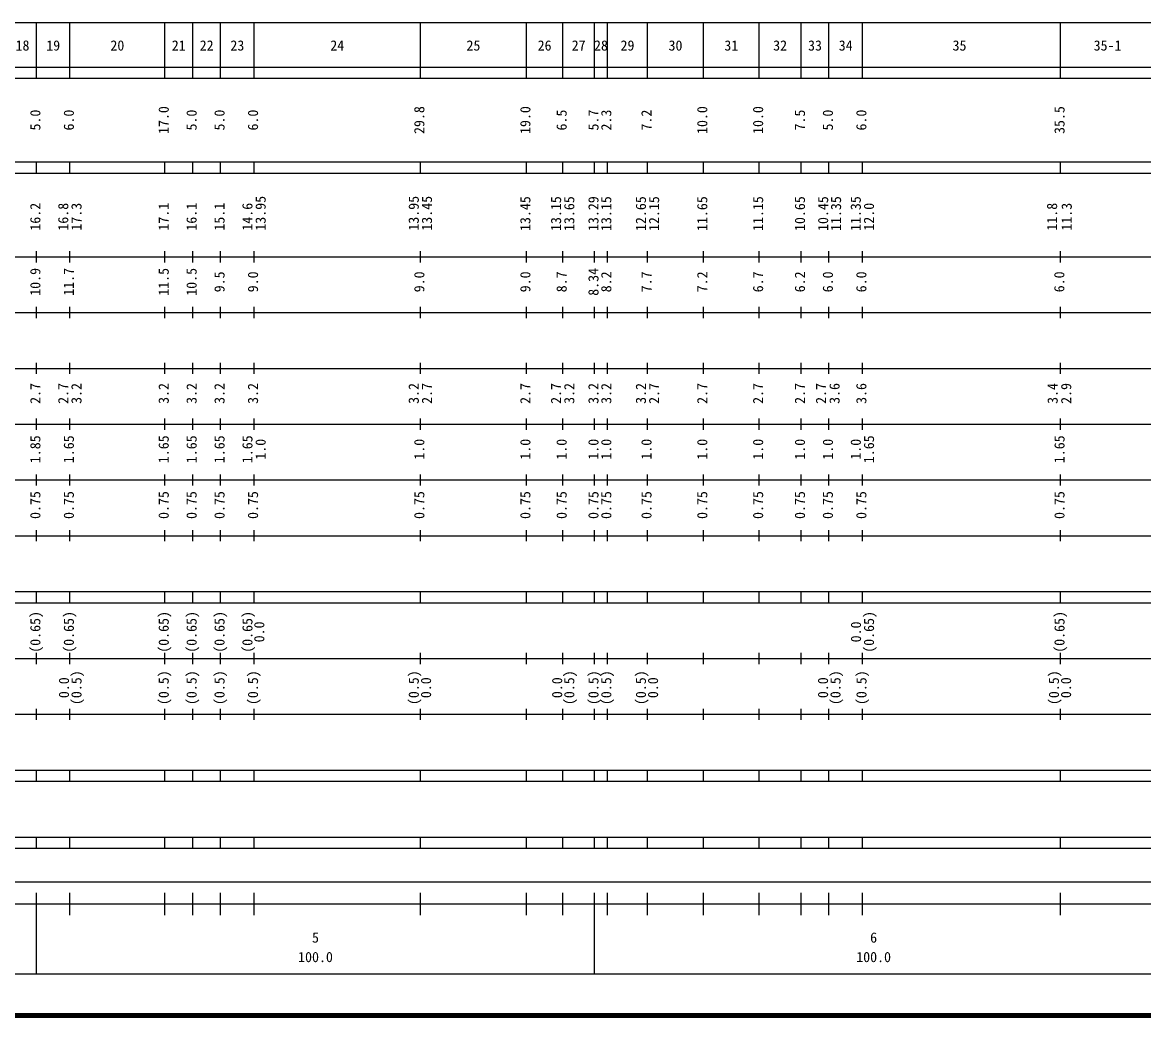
# Model space of a CAD drawing. Units: millimetres on the paper, enlarged 1000 times. Extents: x 40000 to 680000, y 20000 to 380000.
# Drawn here: x 265488 to 466370, y 20000 to 198000 of the extents above; entities that cross this region are included whole.
import ezdxf
from ezdxf.enums import TextEntityAlignment as Align

# ---------------------------------------------------------------- set-up
doc = ezdxf.new("R2010")
doc.units = ezdxf.units.MM
doc.header["$LTSCALE"] = 1000
doc.layers.add('M-TTL', color=2, linetype='Continuous', lineweight=140)
doc.layers.add('M-TTL-BAND', color=7, linetype='Continuous', lineweight=25)
doc.styles.add('ＭＳ ゴシック', font='')
doc.styles.get('ＭＳ ゴシック').set_extended_font_data('MS Gothic')

msp = doc.modelspace()

# ---------------------------------------------------------------- linework, layer by layer
at = {"layer": 'M-TTL'}
msp.add_line((40000, 20000), (680000, 20000), dxfattribs=at)
at = {"layer": 'M-TTL-BAND'}
for p, q in [((68000, 198000), (579000, 198000)), ((268000, 188000), (268000, 198000)), ((274000, 188000), (274000, 198000)), ((291000, 188000), (291000, 198000)), ((296000, 188000), (296000, 198000)), ((301000, 188000), (301000, 198000)), ((307000, 188000), (307000, 198000)), ((336800, 188000), (336800, 198000)), ((355800, 188000), (355800, 198000)), ((362300, 188000), (362300, 198000)), ((368000, 188000), (368000, 198000)), ((370300, 188000), (370300, 198000)), ((377500, 188000), (377500, 198000)), ((387500, 188000), (387500, 198000)), ((397500, 188000), (397500, 198000)), ((405000, 188000), (405000, 198000)), ((410000, 188000), (410000, 198000)), ((416000, 188000), (416000, 198000)), ((451500, 188000), (451500, 198000)), ((40000, 190000), (579000, 190000)), ((40000, 188000), (579000, 188000)), ((40000, 173000), (579000, 173000)), ((268000, 171000), (268000, 173000)), ((274000, 171000), (274000, 173000)), ((291000, 171000), (291000, 173000)), ((296000, 171000), (296000, 173000)), ((301000, 171000), (301000, 173000)), ((307000, 171000), (307000, 173000)), ((336800, 171000), (336800, 173000)), ((355800, 171000), (355800, 173000)), ((362300, 171000), (362300, 173000)), ((368000, 171000), (368000, 173000)), ((370300, 171000), (370300, 173000)), ((377500, 171000), (377500, 173000)), ((387500, 171000), (387500, 173000)), ((397500, 171000), (397500, 173000)), ((405000, 171000), (405000, 173000)), ((410000, 171000), (410000, 173000)), ((416000, 171000), (416000, 173000)), ((451500, 171000), (451500, 173000)), ((40000, 171000), (579000, 171000)), ((268000, 155000), (268000, 157000)), ((274000, 155000), (274000, 157000)), ((291000, 155000), (291000, 157000)), ((296000, 155000), (296000, 157000)), ((301000, 155000), (301000, 157000)), ((307000, 155000), (307000, 157000)), ((336800, 155000), (336800, 157000)), ((355800, 155000), (355800, 157000)), ((362300, 155000), (362300, 157000)), ((368000, 155000), (368000, 157000)), ((370300, 155000), (370300, 157000)), ((377500, 155000), (377500, 157000)), ((387500, 155000), (387500, 157000)), ((397500, 155000), (397500, 157000)), ((405000, 155000), (405000, 157000)), ((410000, 155000), (410000, 157000)), ((416000, 155000), (416000, 157000)), ((451500, 155000), (451500, 157000)), ((40000, 156000), (579000, 156000)), ((268000, 145000), (268000, 147000)), ((274000, 145000), (274000, 147000)), ((291000, 145000), (291000, 147000)), ((296000, 145000), (296000, 147000)), ((301000, 145000), (301000, 147000)), ((307000, 145000), (307000, 147000)), ((336800, 145000), (336800, 147000)), ((355800, 145000), (355800, 147000)), ((362300, 145000), (362300, 147000)), ((368000, 145000), (368000, 147000)), ((370300, 145000), (370300, 147000)), ((377500, 145000), (377500, 147000)), ((387500, 145000), (387500, 147000)), ((397500, 145000), (397500, 147000)), ((405000, 145000), (405000, 147000)), ((410000, 145000), (410000, 147000)), ((416000, 145000), (416000, 147000)), ((451500, 145000), (451500, 147000)), ((46000, 146000), (579000, 146000)), ((268000, 135000), (268000, 137000)), ((274000, 135000), (274000, 137000)), ((291000, 135000), (291000, 137000)), ((296000, 135000), (296000, 137000)), ((301000, 135000), (301000, 137000)), ((307000, 135000), (307000, 137000)), ((336800, 135000), (336800, 137000)), ((355800, 135000), (355800, 137000)), ((362300, 135000), (362300, 137000)), ((368000, 135000), (368000, 137000)), ((370300, 135000), (370300, 137000)), ((377500, 135000), (377500, 137000)), ((387500, 135000), (387500, 137000)), ((397500, 135000), (397500, 137000)), ((405000, 135000), (405000, 137000)), ((410000, 135000), (410000, 137000)), ((416000, 135000), (416000, 137000)), ((451500, 135000), (451500, 137000)), ((52000, 136000), (579000, 136000)), ((268000, 125000), (268000, 127000)), ((274000, 125000), (274000, 127000)), ((291000, 125000), (291000, 127000)), ((296000, 125000), (296000, 127000)), ((301000, 125000), (301000, 127000)), ((307000, 125000), (307000, 127000)), ((336800, 125000), (336800, 127000)), ((355800, 125000), (355800, 127000)), ((362300, 125000), (362300, 127000)), ((368000, 125000), (368000, 127000)), ((370300, 125000), (370300, 127000)), ((377500, 125000), (377500, 127000)), ((387500, 125000), (387500, 127000)), ((397500, 125000), (397500, 127000)), ((405000, 125000), (405000, 127000)), ((410000, 125000), (410000, 127000)), ((416000, 125000), (416000, 127000)), ((451500, 125000), (451500, 127000)), ((46000, 126000), (579000, 126000)), ((268000, 115000), (268000, 117000)), ((274000, 115000), (274000, 117000)), ((291000, 115000), (291000, 117000)), ((296000, 115000), (296000, 117000)), ((301000, 115000), (301000, 117000)), ((307000, 115000), (307000, 117000)), ((336800, 115000), (336800, 117000)), ((355800, 115000), (355800, 117000)), ((362300, 115000), (362300, 117000)), ((368000, 115000), (368000, 117000)), ((370300, 115000), (370300, 117000)), ((377500, 115000), (377500, 117000)), ((387500, 115000), (387500, 117000)), ((397500, 115000), (397500, 117000)), ((405000, 115000), (405000, 117000)), ((410000, 115000), (410000, 117000)), ((416000, 115000), (416000, 117000)), ((451500, 115000), (451500, 117000)), ((52000, 116000), (579000, 116000)), ((268000, 105000), (268000, 107000)), ((274000, 105000), (274000, 107000)), ((291000, 105000), (291000, 107000)), ((296000, 105000), (296000, 107000)), ((301000, 105000), (301000, 107000)), ((307000, 105000), (307000, 107000)), ((336800, 105000), (336800, 107000)), ((355800, 105000), (355800, 107000)), ((362300, 105000), (362300, 107000)), ((368000, 105000), (368000, 107000)), ((370300, 105000), (370300, 107000)), ((377500, 105000), (377500, 107000)), ((387500, 105000), (387500, 107000)), ((397500, 105000), (397500, 107000)), ((405000, 105000), (405000, 107000)), ((410000, 105000), (410000, 107000)), ((416000, 105000), (416000, 107000)), ((451500, 105000), (451500, 107000)), ((46000, 106000), (579000, 106000)), ((40000, 96000), (579000, 96000)), ((268000, 94000), (268000, 96000)), ((274000, 94000), (274000, 96000)), ((291000, 94000), (291000, 96000)), ((296000, 94000), (296000, 96000)), ((301000, 94000), (301000, 96000)), ((307000, 94000), (307000, 96000)), ((336800, 94000), (336800, 96000)), ((355800, 94000), (355800, 96000)), ((362300, 94000), (362300, 96000)), ((368000, 94000), (368000, 96000)), ((370300, 94000), (370300, 96000)), ((377500, 94000), (377500, 96000)), ((387500, 94000), (387500, 96000)), ((397500, 94000), (397500, 96000)), ((405000, 94000), (405000, 96000)), ((410000, 94000), (410000, 96000)), ((416000, 94000), (416000, 96000)), ((451500, 94000), (451500, 96000)), ((40000, 94000), (579000, 94000)), ((268000, 83000), (268000, 85000)), ((274000, 83000), (274000, 85000)), ((291000, 83000), (291000, 85000)), ((296000, 83000), (296000, 85000)), ((301000, 83000), (301000, 85000)), ((307000, 83000), (307000, 85000)), ((336800, 83000), (336800, 85000)), ((355800, 83000), (355800, 85000)), ((362300, 83000), (362300, 85000)), ((368000, 83000), (368000, 85000)), ((370300, 83000), (370300, 85000)), ((377500, 83000), (377500, 85000)), ((387500, 83000), (387500, 85000)), ((397500, 83000), (397500, 85000)), ((405000, 83000), (405000, 85000)), ((410000, 83000), (410000, 85000)), ((416000, 83000), (416000, 85000)), ((451500, 83000), (451500, 85000)), ((49000, 84000), (579000, 84000)), ((268000, 73000), (268000, 75000)), ((274000, 73000), (274000, 75000)), ((291000, 73000), (291000, 75000)), ((296000, 73000), (296000, 75000)), ((301000, 73000), (301000, 75000)), ((307000, 73000), (307000, 75000)), ((336800, 73000), (336800, 75000)), ((355800, 73000), (355800, 75000)), ((362300, 73000), (362300, 75000)), ((368000, 73000), (368000, 75000)), ((370300, 73000), (370300, 75000)), ((377500, 73000), (377500, 75000)), ((387500, 73000), (387500, 75000)), ((397500, 73000), (397500, 75000)), ((405000, 73000), (405000, 75000)), ((410000, 73000), (410000, 75000)), ((416000, 73000), (416000, 75000)), ((451500, 73000), (451500, 75000)), ((40000, 74000), (579000, 74000)), ((40000, 64000), (579000, 64000)), ((268000, 62000), (268000, 64000)), ((274000, 62000), (274000, 64000)), ((291000, 62000), (291000, 64000)), ((296000, 62000), (296000, 64000)), ((301000, 62000), (301000, 64000)), ((307000, 62000), (307000, 64000)), ((336800, 62000), (336800, 64000)), ((355800, 62000), (355800, 64000)), ((362300, 62000), (362300, 64000)), ((368000, 62000), (368000, 64000)), ((370300, 62000), (370300, 64000)), ((377500, 62000), (377500, 64000)), ((387500, 62000), (387500, 64000)), ((397500, 62000), (397500, 64000)), ((405000, 62000), (405000, 64000)), ((410000, 62000), (410000, 64000)), ((416000, 62000), (416000, 64000)), ((451500, 62000), (451500, 64000)), ((40000, 62000), (579000, 62000)), ((40000, 52000), (579000, 52000)), ((268000, 50000), (268000, 52000)), ((274000, 50000), (274000, 52000)), ((291000, 50000), (291000, 52000)), ((296000, 50000), (296000, 52000)), ((301000, 50000), (301000, 52000)), ((307000, 50000), (307000, 52000)), ((336800, 50000), (336800, 52000)), ((355800, 50000), (355800, 52000)), ((362300, 50000), (362300, 52000)), ((368000, 50000), (368000, 52000)), ((370300, 50000), (370300, 52000)), ((377500, 50000), (377500, 52000)), ((387500, 50000), (387500, 52000)), ((397500, 50000), (397500, 52000)), ((405000, 50000), (405000, 52000)), ((410000, 50000), (410000, 52000)), ((416000, 50000), (416000, 52000)), ((451500, 50000), (451500, 52000)), ((40000, 50000), (579000, 50000)), ((71000, 44000), (565000, 44000)), ((268000, 27500), (268000, 42000)), ((274000, 38000), (274000, 42000)), ((291000, 38000), (291000, 42000)), ((296000, 38000), (296000, 42000)), ((301000, 38000), (301000, 42000)), ((307000, 38000), (307000, 42000)), ((336800, 38000), (336800, 42000)), ((355800, 38000), (355800, 42000)), ((362300, 38000), (362300, 42000)), ((368000, 27500), (368000, 42000)), ((370300, 38000), (370300, 42000)), ((377500, 38000), (377500, 42000)), ((387500, 38000), (387500, 42000)), ((397500, 38000), (397500, 42000)), ((405000, 38000), (405000, 42000)), ((410000, 38000), (410000, 42000)), ((416000, 38000), (416000, 42000)), ((451500, 38000), (451500, 42000)), ((40000, 40000), (579000, 40000)), ((68000, 27500), (579000, 27500))]:
    msp.add_line(p, q, dxfattribs=at)

# ---------------------------------------------------------------- texts
at = {"layer": 'M-TTL-BAND', "style": 'ＭＳ ゴシック'}
for s, p in [('18', (265500, 192405)), ('19', (271000, 192405)), ('20', (282500, 192405)), ('21', (293500, 192405)), ('22', (298500, 192405)), ('23', (304000, 192405)), ('24', (321900, 192405)), ('25', (346300, 192405)), ('26', (359050, 192405)), ('27', (365150, 192405)), ('28', (369150, 192405)), ('29', (373900, 192405)), ('30', (382500, 192405)), ('31', (392500, 192405)), ('32', (401250, 192405)), ('33', (407500, 192405)), ('34', (413000, 192405)), ('35', (433392, 192405)), ('35-1', (459917, 192405)), ('5', (318000, 32523)), ('6', (418000, 32523)), ('100.0', (318000, 29033)), ('100.0', (418000, 29033))]:
    msp.add_text(s, height=1833, dxfattribs=at).set_placement(p, align=Align.BOTTOM_CENTER)
for s, p in [('17.0', (292255, 180500)), ('29.8', (338055, 180500)), ('19.0', (357055, 180500)), ('10.0', (388755, 180500)), ('10.0', (398755, 180500)), ('35.5', (452764, 180500)), ('5.0', (269255, 180500)), ('6.0', (275255, 180500)), ('5.0', (297255, 180500)), ('5.0', (302255, 180500)), ('6.0', (308255, 180500)), ('6.5', (363555, 180500)), ('5.7', (369255, 180500)), ('2.3', (371555, 180500)), ('7.2', (378755, 180500)), ('7.5', (406255, 180500)), ('5.0', (411255, 180500)), ('6.0', (417255, 180500)), ('13.95', (309625, 163791)), ('13.95', (337055, 163791)), ('13.45', (339425, 163791)), ('16.2', (269255, 163174)), ('16.8', (274255, 163174)), ('17.3', (276625, 163174)), ('17.1', (292255, 163174)), ('16.1', (297255, 163174)), ('15.1', (302255, 163174)), ('14.6', (307255, 163174)), ('13.45', (357055, 163731)), ('13.15', (362555, 163731)), ('13.65', (364925, 163731)), ('13.29', (369255, 163731)), ('13.15', (371555, 163731)), ('12.65', (377755, 163731)), ('12.15', (380125, 163731)), ('11.65', (388755, 163731)), ('11.15', (398755, 163731)), ('10.65', (406255, 163731)), ('10.45', (410407, 163733)), ('11.35', (412720, 163733)), ('11.35', (416255, 163733)), ('12.0', (418625, 163174)), ('11.8', (451427, 163174)), ('11.3', (454054, 163174)), ('10.9', (269255, 151500)), ('11.7', (275255, 151500)), ('11.5', (292255, 151500)), ('10.5', (297255, 151500)), ('9.5', (302255, 151500)), ('9.0', (308255, 151500)), ('9.0', (338055, 151500)), ('9.0', (357055, 151500)), ('8.7', (363555, 151500)), ('8.34', (369255, 151500)), ('8.2', (371555, 151500)), ('7.7', (378755, 151500)), ('7.2', (388755, 151500)), ('6.7', (398755, 151500)), ('6.2', (406255, 151500)), ('6.0', (411255, 151500)), ('6.0', (417255, 151500)), ('6.0', (452724, 151500)), ('2.7', (269255, 131500)), ('2.7', (274255, 131500)), ('3.2', (276625, 131500)), ('3.2', (292255, 131500)), ('3.2', (297255, 131500)), ('3.2', (302255, 131500)), ('3.2', (308255, 131500)), ('3.2', (337055, 131500)), ('2.7', (339425, 131500)), ('2.7', (357055, 131500)), ('2.7', (362555, 131500)), ('3.2', (364925, 131500)), ('3.2', (369255, 131500)), ('3.2', (371555, 131500)), ('3.2', (377755, 131500)), ('2.7', (380125, 131500)), ('2.7', (388755, 131500)), ('2.7', (398755, 131500)), ('2.7', (406255, 131500)), ('2.7', (410033, 131500)), ('3.6', (412456, 131500)), ('3.6', (417255, 131500)), ('3.4', (451533, 131500)), ('2.9', (453956, 131500)), ('1.85', (269255, 121500)), ('1.65', (275255, 121500)), ('1.65', (292255, 121500)), ('1.65', (297255, 121500)), ('1.65', (302255, 121500)), ('1.65', (307255, 121500)), ('1.0', (309625, 121500)), ('1.0', (338055, 121500)), ('1.0', (357055, 121500)), ('1.0', (363555, 121500)), ('1.0', (369255, 121500)), ('1.0', (371555, 121500)), ('1.0', (378755, 121500)), ('1.0', (388755, 121500)), ('1.0', (398755, 121500)), ('1.0', (406255, 121500)), ('1.0', (411255, 121500)), ('1.0', (416255, 121500)), ('1.65', (418625, 121500)), ('1.65', (452755, 121500)), ('0.75', (269255, 111500)), ('0.75', (275255, 111500)), ('0.75', (292255, 111500)), ('0.75', (297255, 111500)), ('0.75', (302255, 111500)), ('0.75', (308255, 111500)), ('0.75', (338055, 111500)), ('0.75', (357055, 111500)), ('0.75', (363555, 111500)), ('0.75', (369255, 111500)), ('0.75', (371555, 111500)), ('0.75', (378755, 111500)), ('0.75', (388755, 111500)), ('0.75', (398755, 111500)), ('0.75', (406255, 111500)), ('0.75', (411255, 111500)), ('0.75', (417255, 111500)), ('0.75', (452755, 111500)), ('(0.65)', (269255, 88764)), ('(0.65)', (275255, 88764)), ('(0.65)', (292255, 88764)), ('(0.65)', (297255, 88764)), ('(0.65)', (302255, 88764)), ('(0.65)', (307255, 88764)), ('0.0', (309376, 88764)), ('0.0', (416292, 88764)), ('(0.65)', (418625, 88764)), ('(0.65)', (452755, 88764)), ('0.0', (274386, 78764)), ('(0.5)', (276625, 78764)), ('(0.5)', (292255, 78764)), ('(0.5)', (297255, 78764)), ('(0.5)', (302255, 78764)), ('(0.5)', (308255, 78764)), ('(0.5)', (337055, 78764)), ('0.0', (339256, 78764)), ('0.0', (362749, 78764)), ('(0.5)', (364925, 78764)), ('(0.5)', (369255, 78764)), ('(0.5)', (371555, 78764)), ('(0.5)', (377755, 78764)), ('0.0', (379929, 78764)), ('0.0', (410386, 78764)), ('(0.5)', (412625, 78764)), ('(0.5)', (417276, 78764)), ('(0.5)', (451755, 78764)), ('0.0', (453929, 78764))]:
    msp.add_text(s, height=1833, rotation=90, dxfattribs=at).set_placement(p, align=Align.BOTTOM_CENTER)

doc.saveas('drawing.dxf')
